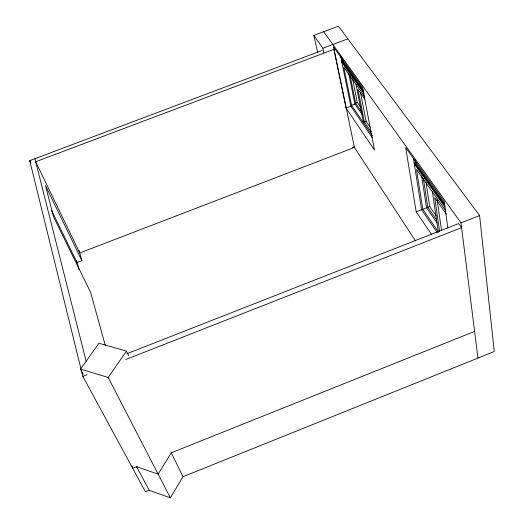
<?xml version="1.0" encoding="UTF-8"?>
<svg xmlns="http://www.w3.org/2000/svg" width="524" height="524" viewBox="0 0 524 524"><rect width="100%" height="100%" fill="white"/><g stroke="black" fill="none" stroke-linecap="round" stroke-linejoin="round"><path stroke-width="0.79" d="M81.259 370.029L82.818 376.376L145.456 491.8L149.222 490.287L170.359 497.8L182.987 476.709L494.27 351.519L479.598 215.554L338.406 26.2L313.869 35.409L317.734 52.878M171.643 452.232L158.143 474.154L136.273 466.602M170.359 497.8L108.186 377.463L126.448 351.073L98.944 343.266L80.46 369.106L83.178 374.136M137.072 466.491L132.677 468.246L132.041 465.888M171.158 452.847L474.613 331.397M126.9 353.72L458.677 223.565L461.592 227.645L125.871 359.471M323.694 31.722L460.996 222.851L479.598 215.554M82.818 376.376L87.161 374.673M445.551 210.366L416.501 169.501L422.783 209.233L426.818 207.655M423.359 178.376L427.787 207.235L430.053 206.351M447.817 227.868L444.156 201.34L405.681 147.657L416.22 211.827L422.062 209.548M414.988 159.938L415.499 163.141L416.901 162.597M352.403 147.755L354.617 146.897M79.104 250.59L81.895 260.71L77.087 262.557L51.509 210.366M364.835 99.056L357.997 89.414L364.344 121.935L366.394 121.149M350.13 75.554L355.613 103.09L357.623 102.324M364.599 96.488L343.823 67.269L351.545 105.317L354.945 104.021M346.082 108.068L374.503 150.119L362.536 87.462L333.336 46.728L346.082 108.068L351.322 106.077M341.976 58.157L342.591 61.203L344.006 60.673M313.869 35.409L322.876 48.267L347.844 38.868M80.866 368.444L29.73 160.626L322.247 50.435M80.46 369.106L108.186 377.463M342.591 61.203L363.42 90.325M415.499 163.141L444.666 203.921M341.628 61.098L363.342 91.51M414.071 162.558L444.902 205.742M341.897 62.402L364.069 93.495M414.288 163.927L445.092 207.131M446.415 214.152L434.717 197.646L439.649 231.497M360.892 107.63L357.289 102.449L352.626 78.842M436.217 215.895L429.68 206.495L426.032 182.431M355.613 103.09L361.901 112.162M427.787 207.235L436.63 220.008M362.294 114.776L354.879 104.047L348.846 73.904M437.088 223.008L426.549 207.759L421.637 175.946M370.101 127.149L366.053 121.28L360.525 92.715M364.344 121.935L371.071 131.727M351.545 105.317L372.512 135.906M422.783 209.233L438.509 232.171M372.217 137.543L350.825 106.261L340.593 56.016M437.213 232.597L421.584 209.738L413.397 158.314M416.22 211.827L431.717 234.752M353.864 146.576L415.578 241.04M136.548 466.701L149.222 490.287M29.73 160.626L30.805 162.826M171.296 452.795L182.987 476.709M126.448 351.073L128.577 355.488M81.895 260.71L45.496 185.627L53.527 216.805L90.632 292.359L105.226 345.211M76.478 260.297L79.032 269.749M34.898 158.68L86.126 361.167M322.876 48.267L323.911 53.062M356.025 84.43L363.538 122.819M432.438 191.915L438.319 231.896M437.18 200.089L441.594 230.73M460.996 222.851L477.954 358.075M354.421 147.434L79.759 252.968L35.678 161.759L334.043 49.295L354.421 147.434"/></g></svg>
